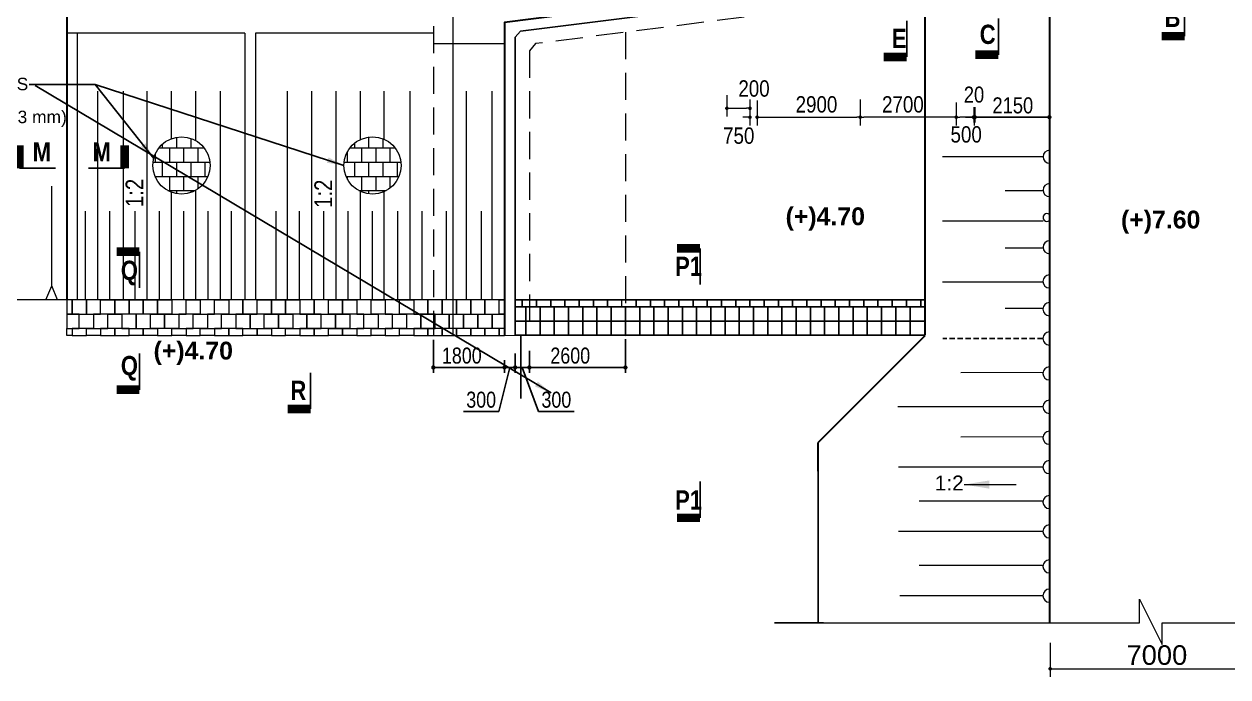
# Model space of a CAD drawing. Extents: x -358915 to 1258323, y -1585493 to -305611.
# Drawn here: x 142632 to 176476, y -1477435 to -1459079 of the extents above; entities that cross this region are included whole.
import ezdxf

# ---------------------------------------------------------------- set-up
doc = ezdxf.new("R2010")
doc.units = 0
doc.header["$LTSCALE"] = 300
doc.header["$MEASUREMENT"] = 0
for name, pattern in [('DASHED', [0.75, 0.5, -0.25]), ('DASHED2', [9.525, 6.35, -3.175]), ('DASHEDX2', [38.1, 25.4, -12.7]), ('HIDDEN', [0.375, 0.25, -0.125])]:
    doc.linetypes.add(name, pattern=pattern)
doc.layers.get('0').update_dxf_attribs({"linetype": 'CONTINUOUS'})
doc.layers.get('DEFPOINTS').update_dxf_attribs({"linetype": 'CONTINUOUS'})
for name, color, linetype, lineweight in [('Dim', 7, 'CONTINUOUS', 9), ('Dimension', 8, 'CONTINUOUS', 18), ('Grid Line_Outer', 7, 'CONTINUOUS', 5), ('HATCH', 252, 'CONTINUOUS', 5), ('line2', 3, 'CONTINUOUS', 30), ('slop', 8, 'CONTINUOUS', 9)]:
    doc.layers.add(name, color=color, linetype=linetype, lineweight=lineweight)
for name, color, linetype in [('DOTTED', 240, 'DASHED2'), ('LINE', 7, 'CONTINUOUS'), ('Slope', 8, 'CONTINUOUS'), ('TEXT', 10, 'CONTINUOUS')]:
    doc.layers.add(name, color=color, linetype=linetype)
doc.styles.add('1-2', font='arial.ttf')
doc.styles.add('3-16', font='ARIALN.TTF')
doc.styles.add('Arial', font='arial.ttf')
doc.styles.add('DIM', font='isocp3.shx')
doc.styles.add('dimText', font='ARIALN.TTF')
doc.styles.add('SH-T2', font='arial.ttf', dxfattribs={"width": 0.8})
doc.styles.add('text', font='ARIALN.TTF', dxfattribs={"height": 1.6})
doc.linetypes.add('ZIGZAG', pattern='A,0.0001,-0.2,[131,ltypeshp.shx,S=0.2,R=0,X=-0.2,Y=0],-0.4,[131,ltypeshp.shx,S=0.2,R=180,X=0.2,Y=0],-0.2', length=0.8001)
doc.dimstyles.new('1-2', dxfattribs={"dimtxt": 240, "dimasz": 360, "dimexe": 120, "dimexo": 120, "dimgap": 24, "dimtad": 1, "dimdec": 0, "dimzin": 3, "dimdsep": 46, "dimtxsty": '1-2', "dimblk": 'DOTSMALL', "dimcen": 0, "dimdle": 120, "dimclrd": 256, "dimclre": 256, "dimclrt": 6, "dimadec": 0, "dimazin": 0, "dimtfac": 0.6, "dimtdec": 0, "dimtofl": 0, "dimtmove": 2, "dimatfit": 3, "dimfxl": 2, "dimfrac": 1, "dimtolj": 1, "dimtzin": 0, "dimlwd": 13, "dimlwe": 13, "dimarcsym": 0})
doc.dimstyles.new('dim_230', dxfattribs={"dimtxt": 460, "dimasz": 460, "dimexe": 230, "dimexo": 100, "dimgap": 100, "dimtad": 1, "dimdec": 0, "dimzin": 0, "dimdsep": 46, "dimtxsty": 'dimText', "dimcen": 0.09, "dimclrd": 256, "dimclre": 256, "dimclrt": 7, "dimadec": 0, "dimazin": 0, "dimtfac": 1, "dimtdec": 0, "dimtofl": 0, "dimtmove": 0, "dimatfit": 3, "dimfxl": 1, "dimtolj": 1, "dimtzin": 0, "dimlwd": -1, "dimlwe": -1, "dimarcsym": 0})
doc.dimstyles.new('dim_240', dxfattribs={"dimtxt": 480, "dimasz": 480, "dimexe": 300, "dimexo": 200, "dimgap": 200, "dimtad": 1, "dimdec": 0, "dimzin": 0, "dimdsep": 46, "dimtxsty": 'DIM', "dimcen": 350, "dimclrd": 5, "dimclre": 5, "dimclrt": 7, "dimadec": 0, "dimazin": 0, "dimtfac": 1, "dimtdec": 0, "dimtmove": 0, "dimatfit": 3, "dimfxl": 20, "dimtolj": 1, "dimtzin": 0, "dimarcsym": 0})

# ---------------------------------------------------------------- blocks, each defined once
blk = doc.blocks.new('sec')
at = {"layer": 'TEXT', "color": 5, "const_width": 200}
blk.add_lwpolyline([(0, 0), (0, 537)], dxfattribs=at)
at = {"layer": 'TEXT', "color": 5}
blk.add_lwpolyline([(0, 0), (-848, 0)], dxfattribs=at)
blk = doc.blocks.new('_Dot')
at = {"color": 0, "linetype": 'ByBlock', "lineweight": -2}
blk.add_line((-0.5, 0), (-1, 0), dxfattribs=at)
at = {"color": 0, "linetype": 'ByBlock', "const_width": 0.5}
blk.add_lwpolyline([(-0.25, 0, 1), (0.25, 0, 1)], format="xyb", close=True, dxfattribs=at)
blk = doc.blocks.new('*D180')
at = {"layer": 'DEFPOINTS', "color": 0}
for p in [(156138, -1468442, 0), (156438, -1468241, 0), (156138, -1468733)]:
    blk.add_point(p, dxfattribs=at)
at = {"layer": 'Dim', "color": 5, "lineweight": -2}
for p, q in [((156438, -1468341), (156438, -1468883)), ((156018, -1468733), (155898, -1468733)), ((156288, -1468733), (155979, -1469973)), ((156138, -1468542), (156138, -1468883)), ((156438, -1468733), (156138, -1468733)), ((156438, -1468733), (156138, -1468733)), ((156558, -1468733), (156678, -1468733)), ((155979, -1469973), (154985, -1469973))]:
    blk.add_line(p, q, dxfattribs=at)
at = {"layer": 'Dim', "color": 5, "lineweight": -2, "xscale": 120, "yscale": 120, "zscale": 120}
blk.add_blockref('_Dot', (156138, -1468733), dxfattribs=at)
at = {"layer": 'Dim', "color": 5, "lineweight": -2, "xscale": 120, "yscale": 120, "zscale": 120, "rotation": 180}
blk.add_blockref('_Dot', (156438, -1468733), dxfattribs=at)
at = {"layer": 'Dim', "color": 7, "insert": (155482, -1469643), "char_height": 450, "attachment_point": 5, "style": 'SH-T2'}
blk.add_mtext('\\A1;300', dxfattribs=at)
blk = doc.blocks.new('*D181')
at = {"layer": 'DEFPOINTS', "color": 0}
for p in [(159538, -1467842), (156838, -1468163, 0), (159538, -1468733)]:
    blk.add_point(p, dxfattribs=at)
at = {"layer": 'Dim', "color": 5, "lineweight": -2}
for p, q in [((159538, -1467942), (159538, -1468883)), ((156838, -1468263), (156838, -1468883)), ((156958, -1468733), (159418, -1468733))]:
    blk.add_line(p, q, dxfattribs=at)
at = {"layer": 'Dim', "color": 5, "lineweight": -2, "xscale": 120, "yscale": 120, "zscale": 120, "rotation": 180}
blk.add_blockref('_Dot', (156838, -1468733), dxfattribs=at)
at = {"layer": 'Dim', "color": 5, "lineweight": -2, "xscale": 120, "yscale": 120, "zscale": 120}
blk.add_blockref('_Dot', (159538, -1468733), dxfattribs=at)
at = {"layer": 'Dim', "color": 7, "insert": (157987, -1468403), "char_height": 450, "attachment_point": 5, "style": 'SH-T2'}
blk.add_mtext('\\A1;2600', dxfattribs=at)
blk = doc.blocks.new('*D182')
at = {"layer": 'DEFPOINTS', "color": 0}
for p in [(156438, -1468241, 0), (156838, -1468263, 0), (156838, -1468733)]:
    blk.add_point(p, dxfattribs=at)
at = {"layer": 'Dim', "color": 5, "lineweight": -2}
for p, q in [((156438, -1468341), (156438, -1468883)), ((156838, -1468363), (156838, -1468883)), ((156318, -1468733), (156198, -1468733)), ((156438, -1468733), (156838, -1468733)), ((156438, -1468733), (156838, -1468733)), ((156638, -1468733), (157099, -1469973)), ((156958, -1468733), (157078, -1468733)), ((157099, -1469973), (158093, -1469973))]:
    blk.add_line(p, q, dxfattribs=at)
at = {"layer": 'Dim', "color": 5, "lineweight": -2, "xscale": 120, "yscale": 120, "zscale": 120}
blk.add_blockref('_Dot', (156438, -1468733), dxfattribs=at)
at = {"layer": 'Dim', "color": 5, "lineweight": -2, "xscale": 120, "yscale": 120, "zscale": 120, "rotation": 180}
blk.add_blockref('_Dot', (156838, -1468733), dxfattribs=at)
at = {"layer": 'Dim', "color": 7, "insert": (157596, -1469643), "char_height": 450, "attachment_point": 5, "style": 'SH-T2'}
blk.add_mtext('\\A1;300', dxfattribs=at)
blk = doc.blocks.new('*D187')
at = {"layer": 'DEFPOINTS', "color": 0}
for p in [(171458, -1461011, 0), (169358, -1461327), (171458, -1461698)]:
    blk.add_point(p, dxfattribs=at)
at = {"layer": 'Dim', "color": 5, "lineweight": -2}
for p, q in [((171458, -1461111), (171458, -1461848)), ((169358, -1461427), (169358, -1461848)), ((169478, -1461698), (171338, -1461698))]:
    blk.add_line(p, q, dxfattribs=at)
at = {"layer": 'Dim', "color": 5, "lineweight": -2, "xscale": 120, "yscale": 120, "zscale": 120, "rotation": 180}
blk.add_blockref('_Dot', (169358, -1461698), dxfattribs=at)
at = {"layer": 'Dim', "color": 5, "lineweight": -2, "xscale": 120, "yscale": 120, "zscale": 120}
blk.add_blockref('_Dot', (171458, -1461698), dxfattribs=at)
at = {"layer": 'Dim', "color": 7, "insert": (170429, -1461368), "char_height": 450, "attachment_point": 5, "style": 'dimText'}
blk.add_mtext('\\A1;2150', dxfattribs=at)
blk = doc.blocks.new('*D189')
at = {"layer": 'DEFPOINTS', "color": 0}
for p in [(169338, -1461319), (169358, -1461319), (169358, -1461698)]:
    blk.add_point(p, dxfattribs=at)
at = {"layer": 'Dim', "color": 5, "lineweight": -2}
for p, q in [((169218, -1461698), (169098, -1461698)), ((169338, -1461419), (169338, -1461848)), ((169338, -1461698), (169358, -1461698)), ((169358, -1461419), (169358, -1461848)), ((169478, -1461698), (169598, -1461698))]:
    blk.add_line(p, q, dxfattribs=at)
at = {"layer": 'Dim', "color": 5, "lineweight": -2, "xscale": 120, "yscale": 120, "zscale": 120}
blk.add_blockref('_Dot', (169338, -1461698), dxfattribs=at)
at = {"layer": 'Dim', "color": 5, "lineweight": -2, "xscale": 120, "yscale": 120, "zscale": 120, "rotation": 180}
blk.add_blockref('_Dot', (169358, -1461698), dxfattribs=at)
at = {"layer": 'Dim', "color": 7, "insert": (169338, -1461065), "char_height": 450, "attachment_point": 5, "style": 'dimText'}
blk.add_mtext('\\A1;20', dxfattribs=at)
blk = doc.blocks.new('*D194')
at = {"layer": 'DEFPOINTS', "color": 0, "ltscale": 500}
for p in [(171479, -1476380), (177478, -1476380), (177478, -1477205)]:
    blk.add_point(p, dxfattribs=at)
at = {"layer": 'Dim', "ltscale": 500}
for p, q in [((171479, -1476480), (171479, -1477435)), ((177478, -1476480), (177478, -1477435)), ((171579, -1477205), (177378, -1477205))]:
    blk.add_line(p, q, dxfattribs=at)
at = {"layer": 'Dim', "ltscale": 500, "xscale": 100, "yscale": 100, "zscale": 100, "rotation": 180}
blk.add_blockref('_Dot', (171479, -1477205), dxfattribs=at)
at = {"layer": 'Dim', "ltscale": 500, "xscale": 100, "yscale": 100, "zscale": 100}
blk.add_blockref('_Dot', (177478, -1477205), dxfattribs=at)
at = {"layer": 'Dim', "color": 7, "ltscale": 500, "insert": (174479, -1476824), "char_height": 550, "attachment_point": 5, "style": 'Arial'}
blk.add_mtext('\\A1;7000', dxfattribs=at)
blk = doc.blocks.new('*D196')
at = {"layer": 'DEFPOINTS', "color": 0}
for p in [(154138, -1467859), (156138, -1468428), (154138, -1468733)]:
    blk.add_point(p, dxfattribs=at)
at = {"layer": 'Dim', "color": 5, "lineweight": -2}
for p, q in [((154138, -1467959), (154138, -1468883)), ((156018, -1468733), (154258, -1468733)), ((156138, -1468528), (156138, -1468883))]:
    blk.add_line(p, q, dxfattribs=at)
at = {"layer": 'Dim', "color": 5, "lineweight": -2, "xscale": 120, "yscale": 120, "zscale": 120, "rotation": 180}
blk.add_blockref('_Dot', (154138, -1468733), dxfattribs=at)
at = {"layer": 'Dim', "color": 5, "lineweight": -2, "xscale": 120, "yscale": 120, "zscale": 120}
blk.add_blockref('_Dot', (156138, -1468733), dxfattribs=at)
at = {"layer": 'Dim', "color": 7, "insert": (154938, -1468403), "char_height": 450, "attachment_point": 5, "style": 'SH-T2'}
blk.add_mtext('\\A1;1800', dxfattribs=at)
blk = doc.blocks.new('*D202')
at = {"layer": 'DEFPOINTS', "color": 0, "ltscale": 500}
for p in [(168839, -1461180), (169339, -1461352), (168839, -1461698)]:
    blk.add_point(p, dxfattribs=at)
at = {"layer": 'Dim', "ltscale": 500}
for p, q in [((168839, -1461280), (168839, -1461928)), ((169239, -1461698), (168939, -1461698)), ((169339, -1461452), (169339, -1461928))]:
    blk.add_line(p, q, dxfattribs=at)
at = {"layer": 'Dim', "ltscale": 500, "xscale": 100, "yscale": 100, "zscale": 100, "rotation": 180}
blk.add_blockref('_Dot', (168839, -1461698), dxfattribs=at)
at = {"layer": 'Dim', "ltscale": 500, "xscale": 100, "yscale": 100, "zscale": 100}
blk.add_blockref('_Dot', (169339, -1461698), dxfattribs=at)
at = {"layer": 'Dim', "color": 7, "ltscale": 500, "insert": (169118, -1462184), "char_height": 460, "attachment_point": 5, "style": 'dimText'}
blk.add_mtext('\\A1;500', dxfattribs=at)
blk = doc.blocks.new('*D203')
at = {"layer": 'DEFPOINTS', "color": 0, "ltscale": 500}
for p in [(166140, -1461097, 0), (168841, -1461328, 0), (166140, -1461698)]:
    blk.add_point(p, dxfattribs=at)
at = {"layer": 'Dim', "ltscale": 500}
for p, q in [((166140, -1461197), (166140, -1461928)), ((168741, -1461698), (166240, -1461698)), ((168841, -1461428), (168841, -1461928))]:
    blk.add_line(p, q, dxfattribs=at)
at = {"layer": 'Dim', "ltscale": 500, "xscale": 100, "yscale": 100, "zscale": 100, "rotation": 180}
blk.add_blockref('_Dot', (166140, -1461698), dxfattribs=at)
at = {"layer": 'Dim', "ltscale": 500, "xscale": 100, "yscale": 100, "zscale": 100}
blk.add_blockref('_Dot', (168841, -1461698), dxfattribs=at)
at = {"layer": 'Dim', "color": 7, "ltscale": 500, "insert": (167339, -1461340), "char_height": 460, "attachment_point": 5, "style": 'dimText'}
blk.add_mtext('\\A1;2700', dxfattribs=at)
blk = doc.blocks.new('*D204')
at = {"layer": 'DEFPOINTS', "color": 0, "ltscale": 500}
for p in [(163240, -1461125, 0), (166140, -1461097, 0), (166140, -1461698)]:
    blk.add_point(p, dxfattribs=at)
at = {"layer": 'Dim', "ltscale": 500}
for p, q in [((163240, -1461225), (163240, -1461928)), ((166140, -1461197), (166140, -1461928)), ((163340, -1461698), (166040, -1461698))]:
    blk.add_line(p, q, dxfattribs=at)
at = {"layer": 'Dim', "ltscale": 500, "xscale": 100, "yscale": 100, "zscale": 100, "rotation": 180}
blk.add_blockref('_Dot', (163240, -1461698), dxfattribs=at)
at = {"layer": 'Dim', "ltscale": 500, "xscale": 100, "yscale": 100, "zscale": 100}
blk.add_blockref('_Dot', (166140, -1461698), dxfattribs=at)
at = {"layer": 'Dim', "color": 7, "ltscale": 500, "insert": (164909, -1461340), "char_height": 460, "attachment_point": 5, "style": 'dimText'}
blk.add_mtext('\\A1;2900', dxfattribs=at)
blk = doc.blocks.new('*D205')
at = {"layer": 'DEFPOINTS', "color": 0, "ltscale": 500}
for p in [(163040, -1461097), (163240, -1461125), (163040, -1461698)]:
    blk.add_point(p, dxfattribs=at)
at = {"layer": 'Dim', "ltscale": 500}
for p, q in [((163040, -1461197), (163040, -1461928)), ((163240, -1461225), (163240, -1461928)), ((162940, -1461698), (162840, -1461698)), ((163340, -1461698), (163440, -1461698))]:
    blk.add_line(p, q, dxfattribs=at)
at = {"layer": 'Dim', "ltscale": 500, "xscale": 100, "yscale": 100, "zscale": 100}
blk.add_blockref('_Dot', (163040, -1461698), dxfattribs=at)
at = {"layer": 'Dim', "ltscale": 500, "xscale": 100, "yscale": 100, "zscale": 100, "rotation": 180}
blk.add_blockref('_Dot', (163240, -1461698), dxfattribs=at)
at = {"layer": 'Dim', "color": 7, "ltscale": 500, "insert": (163153, -1460894), "char_height": 460, "attachment_point": 5, "style": 'dimText'}
blk.add_mtext('\\A1;200', dxfattribs=at)
blk = doc.blocks.new('*D206')
at = {"layer": 'DEFPOINTS', "color": 0, "ltscale": 500}
for p in [(162390, -1460978), (163040, -1461097), (163040, -1461448)]:
    blk.add_point(p, dxfattribs=at)
at = {"layer": 'Dim', "ltscale": 500}
for p, q in [((162390, -1461078), (162390, -1461678)), ((163040, -1461197), (163040, -1461678)), ((162490, -1461448), (162940, -1461448))]:
    blk.add_line(p, q, dxfattribs=at)
at = {"layer": 'Dim', "ltscale": 500, "xscale": 100, "yscale": 100, "zscale": 100, "rotation": 180}
blk.add_blockref('_Dot', (162390, -1461448), dxfattribs=at)
at = {"layer": 'Dim', "ltscale": 500, "xscale": 100, "yscale": 100, "zscale": 100}
blk.add_blockref('_Dot', (163040, -1461448), dxfattribs=at)
at = {"layer": 'Dim', "color": 7, "ltscale": 500, "insert": (162724, -1462219), "char_height": 460, "attachment_point": 5, "style": 'dimText'}
blk.add_mtext('\\A1;750', dxfattribs=at)
blk = doc.blocks.new('bs')
at = {"layer": 'Slope', "lineweight": 13, "ltscale": 2}
blk.add_line((0, 200), (0, -200), dxfattribs=at)
blk = doc.blocks.new('_DotSmall')
at = {"color": 0, "linetype": 'ByBlock', "const_width": 0.5}
blk.add_lwpolyline([(-0.0625, 0, 1), (0.0625, 0, 1)], format="xyb", close=True, dxfattribs=at)

msp = doc.modelspace()

# ---------------------------------------------------------------- hatches: boundary and pattern name
at = {"layer": 'Dimension', "lineweight": 13, "ltscale": 2}
h = msp.add_hatch(dxfattribs=at)
h.set_pattern_fill('AR-B88', color=8, scale=50, style=0)
h.set_pattern_definition([(0, (-174672.5, -1517760.86), (9e-14, 400), []), (90, (-174672.5, -1517760.86), (-200, 400), [400, -400])])
h.paths.add_polyline_path([(146253.5, -1463053.2, 1), (147864.5, -1463053.2, 1)])
h = msp.add_hatch(dxfattribs=at)
h.set_pattern_fill('AR-B88', color=8, scale=50, style=0)
h.set_pattern_definition([(0, (-174472.5, -1517760.86), (9e-14, 400), []), (90, (-174472.5, -1517760.86), (-200, 400), [400, -400])])
h.paths.add_polyline_path([(151624, -1463053.2, 1), (153235, -1463053.2, 1)])

# ---------------------------------------------------------------- linework, layer by layer
at = {"color": 5, "linetype": 'DASHED'}
msp.add_line((171275.4, -1467919.5), (168458.7, -1467919.5), dxfattribs=at)
at = {"color": 3}
for p, q in [((164955.1, -1470846.9, 0), (164955.1, -1475926, 0)), ((163726.5, -1475915.5, 0), (165104.6, -1475915.5, 0))]:
    msp.add_line(p, q, dxfattribs=at)
at = {"layer": 'Dim', "color": 8, "ltscale": 500}
for p, q in [((144701.5, -1466836.1), (144701.5, -1460967.3)), ((145430.8, -1466836.1), (145430.8, -1460967.3)), ((146097, -1466836.1), (146097, -1460967.3)), ((146779.1, -1462297.8), (146779.1, -1460967.3)), ((147464.9, -1462357.4), (147464.9, -1460967.3)), ((148150.7, -1466836.1), (148150.7, -1460967.3)), ((150034.5, -1466836.1), (150034.5, -1460967.3)), ((150720.3, -1466836.1), (150720.3, -1460967.3)), ((151406.1, -1466836.1), (151406.1, -1460967.3)), ((152088.1, -1462323.5), (152088.1, -1460967.3)), ((152754.4, -1462316.1), (152754.4, -1460967.3)), ((153483.6, -1466836.1), (153483.6, -1460967.3)), ((155068, -1466836.1), (155068, -1460967.3)), ((155788, -1466836.1, 0), (155788, -1460967.3, 0)), ((147464.9, -1466836.1), (147464.9, -1463748.9)), ((146779.1, -1466836.1), (146779.1, -1463808.5)), ((152088.1, -1466836.1), (152088.1, -1463782.8)), ((152754.4, -1466836.1), (152754.4, -1463790.2)), ((144360.5, -1466836.1), (144360.5, -1464339.7)), ((145042.6, -1466836.1), (145042.6, -1464339.7)), ((145756, -1466836.1), (145756, -1464339.7)), ((146438.1, -1466836.1), (146438.1, -1464339.7)), ((147122, -1466836.1), (147122, -1464339.7)), ((147807.8, -1466836.1), (147807.8, -1464339.7)), ((148464.2, -1466836.1), (148464.2, -1464339.7)), ((149721, -1466836.1), (149721, -1464339.7)), ((150377.4, -1466836.1), (150377.4, -1464339.7)), ((151063.2, -1466836.1), (151063.2, -1464339.7)), ((151747.1, -1466836.1), (151747.1, -1464339.7)), ((152429.2, -1466836.1), (152429.2, -1464339.7)), ((153142.6, -1466836.1), (153142.6, -1464339.7)), ((153824.7, -1466836.1), (153824.7, -1464339.7)), ((154506.7, -1466836.1), (154506.7, -1464339.7)), ((155488.9, -1466836.1), (155488.9, -1464339.7))]:
    msp.add_line(p, q, dxfattribs=at)
at = {"layer": 'Dim', "color": 8, "ltscale": 500, "elevation": 0}
for points in [[(143408.9, -1466441), (143408.9, -1463637.8)], [(143242.2, -1466836.1), (143408.9, -1466441)], [(143242.2, -1466836.1), (143408.9, -1466441)], [(143575.6, -1466836.1), (143408.9, -1466441)], [(143575.6, -1466836.1), (143408.9, -1466441)]]:
    msp.add_lwpolyline(points, dxfattribs=at)
at = {"layer": 'Dimension', "color": 0, "lineweight": 30, "ltscale": 2}
msp.add_line((143837, -1444136.1), (143837.8, -1466836.1), dxfattribs=at)
at = {"layer": 'Dimension', "color": 0, "lineweight": 13, "ltscale": 2}
for p, q in [((148838, -1459336.1), (143837.6, -1459336.1)), ((144137.2, -1466836.1), (144137.2, -1459336.1)), ((148838, -1459336.1), (148838, -1466836.1)), ((149138, -1459336.1), (149138, -1466836.1)), ((154138, -1459336.1), (149138, -1459336.1)), ((156137.8, -1466836.1, 0), (131122.9, -1466836.1, 0))]:
    msp.add_line(p, q, dxfattribs=at)
at = {"layer": 'Dimension', "color": 5, "lineweight": 13, "ltscale": 2}
for p, q in [((171278.8, -1462816.2), (168448.5, -1462816.2)), ((171280, -1463769.7), (170213.9, -1463768.5)), ((171278.6, -1464616.4), (168448.6, -1464616.4)), ((171280, -1465377.4), (170213.9, -1465376.2)), ((171278.6, -1466338.1), (168448.6, -1466338.1)), ((171276.8, -1467072.1), (170210.7, -1467073.3)), ((171276.8, -1468880.2), (168964.7, -1468881.4)), ((171275.4, -1469841.2), (167199.4, -1469841.2)), ((171276.8, -1470687.9), (168964.7, -1470689.1)), ((171276, -1471534.6), (167217.6, -1471537.5)), ((171276.8, -1472495.6), (167793.3, -1472496.8)), ((171276, -1473342.3), (167217.6, -1473345.3)), ((171276.8, -1474303.4), (167793.3, -1474304.6)), ((171276, -1475150), (167252.8, -1475153))]:
    msp.add_line(p, q, dxfattribs=at)
at = {"layer": 'Dimension', "color": 4, "lineweight": 18, "ltscale": 2}
for p, q in [((173994.3, -1475915.5, 0), (173994.3, -1475247.1, 0)), ((173994.3, -1475247.1, 0), (174630.1, -1476520.3, 0)), ((165104.6, -1475915.5, 0), (173994.3, -1475915.5, 0)), ((174630.1, -1475915.5, 0), (185055.1, -1475915.5, 0)), ((174630.1, -1476520.3, 0), (174630.1, -1475915.5, 0))]:
    msp.add_line(p, q, dxfattribs=at)
at = {"layer": 'Dimension', "color": 0, "lineweight": 30, "ltscale": 2, "elevation": 0}
for points in [[(169338.4, -1457359.2), (156137.8, -1459036.1), (156137.8, -1467836.6)], [(167956.2, -1467845), (164955.1, -1470844.2)]]:
    msp.add_lwpolyline(points, dxfattribs=at)
at = {"layer": 'Dimension', "color": 0, "lineweight": 30, "ltscale": 2}
msp.add_lwpolyline([(167956.2, -1457864.2), (167956.2, -1467828.7)], dxfattribs=at)
at = {"layer": 'Dimension', "color": 4, "lineweight": 13, "ltscale": 2, "elevation": 0}
for points in [[(143983.4, -1466836.1), (143837.8, -1466836.1), (143837.7, -1467235.6), (143983.4, -1467235.6)], [(144383.5, -1466836.1), (143983.4, -1466836.1), (143983.4, -1467235.6), (144383.5, -1467235.6)], [(144783.7, -1466836.1), (144383.5, -1466836.1), (144383.5, -1467235.6), (144783.7, -1467235.6)], [(144783.7, -1466836.1), (145183.8, -1466836.1), (145183.8, -1467235.6), (144783.7, -1467235.6)], [(145183.8, -1466836.1), (145584, -1466836.1), (145584, -1467235.6), (145183.8, -1467235.6)], [(145584, -1466836.1), (145984.2, -1466836.1), (145984.2, -1467235.6), (145584, -1467235.6)], [(145984.2, -1466836.1), (146384.3, -1466836.1), (146384.3, -1467235.6), (145984.2, -1467235.6)], [(146384.3, -1466836.1), (146784.5, -1466836.1), (146784.5, -1467235.6), (146384.3, -1467235.6)], [(147184.6, -1466836.1), (146784.5, -1466836.1), (146784.5, -1467235.6), (147184.6, -1467235.6)], [(147184.6, -1466836.1), (147584.8, -1466836.1), (147584.8, -1467235.6), (147184.6, -1467235.6)], [(147984.9, -1466836.1), (147584.8, -1466836.1), (147584.8, -1467235.6), (147984.9, -1467235.6)], [(147984.9, -1466836.1), (148385.1, -1466836.1), (148385.1, -1467235.6), (147984.9, -1467235.6)], [(148785.3, -1466836.1), (148385.1, -1466836.1), (148385.1, -1467235.6), (148785.3, -1467235.6)], [(149185.3, -1466836.1), (148785.2, -1466836.1), (148785.2, -1467235.6), (149185.3, -1467235.6)], [(149185.4, -1466836.1), (149585.6, -1466836.1), (149585.6, -1467235.6), (149185.4, -1467235.6)], [(149585.6, -1466836.1), (149985.7, -1466836.1), (149985.7, -1467235.6), (149585.6, -1467235.6)], [(149985.7, -1466836.1), (150385.9, -1466836.1), (150385.9, -1467235.6), (149985.7, -1467235.6)], [(150786, -1466836.1), (150385.9, -1466836.1), (150385.9, -1467235.6), (150786, -1467235.6)], [(151186.2, -1466836.1), (150786, -1466836.1), (150786, -1467235.6), (151186.2, -1467235.6)], [(151186.3, -1466836.1), (151586.4, -1466836.1), (151586.4, -1467235.6), (151186.3, -1467235.6)], [(151586.4, -1466836.1), (151986.5, -1466836.1), (151986.5, -1467235.6), (151586.4, -1467235.6)], [(152386.7, -1466836.1), (151986.5, -1466836.1), (151986.5, -1467235.6), (152386.7, -1467235.6)], [(152386.7, -1466836.1), (152786.8, -1466836.1), (152786.8, -1467235.6), (152386.7, -1467235.6)], [(153187, -1466836.1), (152786.8, -1466836.1), (152786.8, -1467235.6), (153187, -1467235.6)], [(153187, -1466836.1), (153587.1, -1466836.1), (153587.1, -1467235.6), (153187, -1467235.6)], [(153987.3, -1466836.1), (153587.1, -1466836.1), (153587.1, -1467235.6), (153987.3, -1467235.6)], [(154387.5, -1466836.1), (153987.3, -1466836.1), (153987.3, -1467235.6), (154387.5, -1467235.6)], [(154787.6, -1466836.1), (154387.5, -1466836.1), (154387.5, -1467235.6), (154787.6, -1467235.6)], [(155187.8, -1466836.1), (154787.6, -1466836.1), (154787.6, -1467235.6), (155187.8, -1467235.6)], [(155587.9, -1466836.1), (155187.8, -1466836.1), (155187.8, -1467235.6), (155587.9, -1467235.6)], [(155988.1, -1466836.1), (155587.9, -1466836.1), (155587.9, -1467235.6), (155988.1, -1467235.6)], [(155988.1, -1466836.1), (156137.8, -1466836.1), (156137.8, -1467235.6), (155988.1, -1467235.6)], [(144183.4, -1467235.6), (143837.7, -1467235.6), (143837.7, -1467635.6), (144183.4, -1467635.6)], [(144183.5, -1467235.6), (144583.7, -1467235.6), (144583.7, -1467635.6), (144183.5, -1467635.6)], [(144983.8, -1467235.6), (144583.6, -1467235.6), (144583.6, -1467635.6), (144983.8, -1467635.6)], [(144983.8, -1467235.6), (145383.9, -1467235.6), (145383.9, -1467635.6), (144983.8, -1467635.6)], [(145784.1, -1467235.6), (145383.9, -1467235.6), (145383.9, -1467635.6), (145784.1, -1467635.6)], [(146184.2, -1467235.6), (145784.1, -1467235.6), (145784.1, -1467635.6), (146184.2, -1467635.6)], [(146184.2, -1467235.6), (146584.4, -1467235.6), (146584.4, -1467635.6), (146184.2, -1467635.6)], [(146584.4, -1467235.6), (146984.5, -1467235.6), (146984.5, -1467635.6), (146584.4, -1467635.6)], [(147384.7, -1467235.6), (146984.5, -1467235.6), (146984.5, -1467635.6), (147384.7, -1467635.6)], [(147384.7, -1467235.6), (147784.9, -1467235.6), (147784.9, -1467635.6), (147384.7, -1467635.6)], [(148184.9, -1467235.6), (147784.8, -1467235.6), (147784.8, -1467635.6), (148184.9, -1467635.6)], [(148185, -1467235.6), (148585.2, -1467235.6), (148585.2, -1467635.6), (148185, -1467635.6)], [(148985.2, -1467235.6), (148585.1, -1467235.6), (148585.1, -1467635.6), (148985.2, -1467635.6)], [(149385.5, -1467235.6), (148985.3, -1467235.6), (148985.3, -1467635.6), (149385.5, -1467635.6)], [(149385.5, -1467235.6), (149785.6, -1467235.6), (149785.6, -1467635.6), (149385.5, -1467635.6)], [(149785.6, -1467235.6), (150185.8, -1467235.6), (150185.8, -1467635.6), (149785.6, -1467635.6)], [(150586, -1467235.6), (150185.8, -1467235.6), (150185.8, -1467635.6), (150586, -1467635.6)], [(150986.1, -1467235.6), (150586, -1467235.6), (150586, -1467635.6), (150986.1, -1467635.6)], [(150986.1, -1467235.6), (151386.3, -1467235.6), (151386.3, -1467635.6), (150986.1, -1467635.6)], [(151386.4, -1467235.6), (151786.5, -1467235.6), (151786.5, -1467635.6), (151386.4, -1467635.6)], [(152186.6, -1467235.6), (151786.4, -1467235.6), (151786.4, -1467635.6), (152186.6, -1467635.6)], [(152186.7, -1467235.6), (152586.8, -1467235.6), (152586.8, -1467635.6), (152186.7, -1467635.6)], [(152986.9, -1467235.6), (152586.8, -1467235.6), (152586.8, -1467635.6), (152986.9, -1467635.6)], [(152986.9, -1467235.6), (153387.1, -1467235.6), (153387.1, -1467635.6), (152986.9, -1467635.6)], [(153787.2, -1467235.6), (153387.1, -1467235.6), (153387.1, -1467635.6), (153787.2, -1467635.6)], [(154187.4, -1467235.6), (153787.2, -1467235.6), (153787.2, -1467635.6), (154187.4, -1467635.6)], [(154187.4, -1467235.6), (154587.5, -1467235.6), (154587.5, -1467635.6), (154187.4, -1467635.6)], [(154587.5, -1467235.6), (154987.7, -1467235.6), (154987.7, -1467635.6), (154587.5, -1467635.6)], [(154987.7, -1467235.6), (155387.9, -1467235.6), (155387.9, -1467635.6), (154987.7, -1467635.6)], [(155387.9, -1467235.6), (155788, -1467235.6), (155788, -1467635.6), (155387.9, -1467635.6)], [(155788, -1467235.6), (156137.8, -1467235.6), (156137.8, -1467635.6), (155788, -1467635.6)]]:
    msp.add_lwpolyline(points, close=True, dxfattribs=at)
at = {"layer": 'Dimension', "color": 2, "lineweight": 13, "ltscale": 2, "elevation": 0}
for points in [[(143837.7, -1467635.6), (143983.4, -1467635.6), (143983.4, -1467835.6), (143837.8, -1467835.6)], [(144383.5, -1467635.6), (143983.4, -1467635.6), (143983.4, -1467835.6), (144383.5, -1467835.6)], [(144383.5, -1467635.6), (144783.7, -1467635.6), (144783.7, -1467835.6), (144383.5, -1467835.6)], [(145183.8, -1467635.6), (144783.7, -1467635.6), (144783.7, -1467835.6), (145183.8, -1467835.6)], [(145584, -1467635.6), (145183.8, -1467635.6), (145183.8, -1467835.6), (145584, -1467835.6)], [(145584, -1467635.6), (145984.1, -1467635.6), (145984.2, -1467835.6), (145584, -1467835.6)], [(145984.1, -1467635.6), (146384.3, -1467635.6), (146384.3, -1467835.6), (145984.2, -1467835.6)], [(146784.5, -1467635.6), (146384.3, -1467635.6), (146384.3, -1467835.6), (146784.5, -1467835.6)], [(146784.5, -1467635.6), (147184.6, -1467635.6), (147184.6, -1467835.6), (146784.5, -1467835.6)], [(147584.8, -1467635.6), (147184.6, -1467635.6), (147184.6, -1467835.6), (147584.8, -1467835.6)], [(147584.8, -1467635.6), (147984.9, -1467635.6), (147984.9, -1467835.6), (147584.8, -1467835.6)], [(148385.1, -1467635.6), (147984.9, -1467635.6), (147984.9, -1467835.6), (148385.1, -1467835.6)], [(148785.3, -1467635.6), (148385.1, -1467635.6), (148385.1, -1467835.6), (148785.2, -1467835.6)], [(148785.3, -1467635.6), (149185.4, -1467635.6), (149185.4, -1467835.6), (148785.2, -1467835.6)], [(149185.4, -1467635.6), (149585.6, -1467635.6), (149585.6, -1467835.6), (149185.4, -1467835.6)], [(149985.7, -1467635.6), (149585.6, -1467635.6), (149585.6, -1467835.6), (149985.7, -1467835.6)], [(149985.7, -1467635.6), (150385.9, -1467635.6), (150385.9, -1467835.6), (149985.7, -1467835.6)], [(150786, -1467635.6), (150385.9, -1467635.6), (150385.9, -1467835.6), (150786, -1467835.6)], [(151186.2, -1467635.6), (150786, -1467635.6), (150786, -1467835.6), (151186.2, -1467835.6)], [(151186.2, -1467635.6), (151586.3, -1467635.6), (151586.4, -1467835.6), (151186.2, -1467835.6)], [(151586.3, -1467635.6), (151986.5, -1467635.6), (151986.5, -1467835.6), (151586.4, -1467835.6)], [(152386.7, -1467635.6), (151986.5, -1467635.6), (151986.5, -1467835.6), (152386.7, -1467835.6)], [(152386.7, -1467635.6), (152786.8, -1467635.6), (152786.8, -1467835.6), (152386.7, -1467835.6)], [(153187, -1467635.6), (152786.8, -1467635.6), (152786.8, -1467835.6), (153187, -1467835.6)], [(153187, -1467635.6), (153587.1, -1467635.6), (153587.1, -1467835.6), (153187, -1467835.6)], [(153987.3, -1467635.6), (153587.1, -1467635.6), (153587.1, -1467835.6), (153987.3, -1467835.6)], [(154387.5, -1467635.6), (153987.3, -1467635.6), (153987.3, -1467835.6), (154387.5, -1467835.6)], [(154788.8, -1467635.6), (154388.6, -1467635.6), (154388.6, -1467835.6), (154788.8, -1467835.6)], [(155188.9, -1467635.6), (154788.8, -1467635.6), (154788.8, -1467835.6), (155188.9, -1467835.6)], [(155587.9, -1467635.6), (155187.8, -1467635.6), (155187.8, -1467835.6), (155587.9, -1467835.6)], [(155988.1, -1467635.6), (155587.9, -1467635.6), (155587.9, -1467835.6), (155988.1, -1467835.6)], [(156137.7, -1467635.6), (155987.6, -1467635.6), (155987.7, -1467835.6), (156137.7, -1467835.6)]]:
    msp.add_lwpolyline(points, close=True, dxfattribs=at)
at = {"layer": 'Dimension', "color": 0, "lineweight": 13, "ltscale": 2}
for centre in [(147059, -1463053.2), (152429.5, -1463053.2)]:
    msp.add_circle(centre, 805.5, dxfattribs=at)
at = {"layer": 'Dimension', "color": 5, "lineweight": 13, "ltscale": 2}
for centre, radius, start, end in [((171461.9, -1462808.6), 183.3, 90, 270), ((171461.9, -1463747.3), 183.3, 90, 270), ((171389.2, -1464516.4), 110.6, 48.87025, 311.12975), ((171461.9, -1465355.1), 183.3, 90, 270), ((171460.5, -1466315.7), 183.3, 90, 270), ((171458.7, -1467094.4), 183.3, 90, 270), ((171458.7, -1467919.5), 183.3, 90, 270), ((171458.7, -1468902.5), 183.3, 90, 270), ((171458.7, -1469841.2), 183.3, 90, 270), ((171458.7, -1470710.2), 183.3, 90, 270), ((171459.3, -1471534.4), 183.3, 90.04259, 270.04259), ((171458.7, -1472518), 183.3, 90, 270), ((171459.3, -1473342.2), 183.3, 90.04259, 270.04259), ((171458.7, -1474325.7), 183.3, 90, 270), ((171459.3, -1475149.9), 183.3, 90.04259, 270.04259)]:
    msp.add_arc(centre, radius, start, end, dxfattribs=at)
at = {"layer": 'DOTTED', "color": 4, "linetype": 'DASHEDX2', "lineweight": 20, "ltscale": 0.1}
msp.add_lwpolyline([(154138, -1443135.1), (154138, -1467835.6)], dxfattribs=at)
at = {"layer": 'DOTTED', "linetype": 'ZIGZAG', "lineweight": 20, "ltscale": 2}
msp.add_lwpolyline([(154688, -1443135.1), (154688, -1467835.7)], dxfattribs=at)
at = {"layer": 'DOTTED', "color": 4, "linetype": 'DASHEDX2', "lineweight": 20, "ltscale": 0.1, "elevation": 0}
for points in [[(168543.4, -1458166.6), (157011.5, -1459630), (156837.8, -1459827.4), (156837.8, -1467836.6)], [(159537.8, -1459306.9), (159537.8, -1467842.1)]]:
    msp.add_lwpolyline(points, dxfattribs=at)
at = {"layer": 'DOTTED', "color": 4, "linetype": 'HIDDEN', "lineweight": 20, "ltscale": 1500000.0, "elevation": 0}
msp.add_lwpolyline([(159537.8, -1467842.1), (154138, -1467835.6)], dxfattribs=at)
at = {"layer": 'Grid Line_Outer', "ltscale": 2}
msp.add_lwpolyline([(154138, -1459629.5), (156137.8, -1459629.5)], dxfattribs=at)
at = {"layer": 'HATCH', "color": 8}
msp.add_line((159438.6, -1467028.7), (159438.6, -1466828.7), dxfattribs=at)
at = {"layer": 'line2', "color": 3}
msp.add_lwpolyline([(171462.2, -1435056.5), (171457.8, -1475915.5)], dxfattribs=at)
at = {"layer": 'Slope', "ltscale": 50}
for p, q in [((167956.2, -1466828.7), (156438.6, -1466828.7)), ((156438.6, -1467828.7), (156438.6, -1466828.7)), ((167956.2, -1467028.7), (156438.6, -1467028.7)), ((156638.6, -1467028.7), (156638.6, -1466828.7)), ((156738.6, -1467828.7), (156738.6, -1467028.7)), ((157038.6, -1467028.7), (157038.6, -1466828.7)), ((157138.6, -1467828.7), (157138.6, -1467028.7)), ((157438.6, -1467028.7), (157438.6, -1466828.7)), ((157538.6, -1467828.7), (157538.6, -1467028.7)), ((157838.6, -1467028.7), (157838.6, -1466828.7)), ((157938.6, -1467828.7), (157938.6, -1467028.7)), ((158238.6, -1467028.7), (158238.6, -1466828.7)), ((158338.6, -1467828.7), (158338.6, -1467028.7)), ((158638.6, -1467028.7), (158638.6, -1466828.7)), ((158738.6, -1467828.7), (158738.6, -1467028.7)), ((159038.6, -1467028.7), (159038.6, -1466828.7)), ((159138.6, -1467828.7), (159138.6, -1467028.7)), ((159538.6, -1467828.7), (159538.6, -1467028.7)), ((159838.6, -1467028.7), (159838.6, -1466828.7)), ((159938.6, -1467828.7), (159938.6, -1467028.7)), ((160238.6, -1467028.7), (160238.6, -1466828.7)), ((160338.6, -1467828.7), (160338.6, -1467028.7)), ((160638.6, -1467028.7), (160638.6, -1466828.7)), ((160738.6, -1467828.7), (160738.6, -1467028.7)), ((161038.6, -1467028.7), (161038.6, -1466828.7)), ((161138.6, -1467828.7), (161138.6, -1467028.7)), ((161438.6, -1467028.7), (161438.6, -1466828.7)), ((161538.6, -1467828.7), (161538.6, -1467028.7)), ((161838.6, -1467028.7), (161838.6, -1466828.7)), ((161938.6, -1467828.7), (161938.6, -1467028.7)), ((162238.6, -1467028.7), (162238.6, -1466828.7)), ((162338.6, -1467828.7), (162338.6, -1467028.7)), ((162638.6, -1467028.7), (162638.6, -1466828.7)), ((162738.6, -1467828.7), (162738.6, -1467028.7)), ((163038.6, -1467028.7), (163038.6, -1466828.7)), ((163138.6, -1467828.7), (163138.6, -1467028.7)), ((163438.6, -1467028.7), (163438.6, -1466828.7)), ((163538.6, -1467828.7), (163538.6, -1467028.7)), ((163838.6, -1467028.7), (163838.6, -1466828.7)), ((163938.6, -1467828.7), (163938.6, -1467028.7)), ((164238.6, -1467028.7), (164238.6, -1466828.7)), ((164338.6, -1467828.7), (164338.6, -1467028.7)), ((164638.6, -1467028.7), (164638.6, -1466828.7)), ((164738.6, -1467828.7), (164738.6, -1467028.7)), ((165038.6, -1467028.7), (165038.6, -1466828.7)), ((165138.6, -1467828.7), (165138.6, -1467028.7)), ((165438.6, -1467028.7), (165438.6, -1466828.7)), ((165538.6, -1467828.7), (165538.6, -1467028.7)), ((165838.6, -1467028.7), (165838.6, -1466828.7)), ((165938.6, -1467828.7), (165938.6, -1467028.7)), ((166238.6, -1467028.7), (166238.6, -1466828.7)), ((166338.6, -1467828.7), (166338.6, -1467028.7)), ((166638.6, -1467028.7), (166638.6, -1466828.7)), ((166738.6, -1467828.7), (166738.6, -1467028.7)), ((167038.6, -1467028.7), (167038.6, -1466828.7)), ((167138.6, -1467828.7), (167138.6, -1467028.7)), ((167438.6, -1467028.7), (167438.6, -1466828.7)), ((167538.6, -1467828.7), (167538.6, -1467028.7)), ((167838.6, -1467028.7), (167838.6, -1466828.7)), ((167956.7, -1467828.7), (167956.7, -1467028.7)), ((167956.2, -1467428.7), (156438.6, -1467428.7)), ((167956.2, -1467828.7), (156438.6, -1467828.7)), ((156595.4, -1467842.2, 0), (156597.7, -1469607.3, 0))]:
    msp.add_line(p, q, dxfattribs=at)
at = {"layer": 'Slope', "ltscale": 50, "elevation": 0}
msp.add_lwpolyline([(167910.2, -1457850), (156586.5, -1459279.5), (156437.8, -1459449.1), (156437.8, -1467836.6)], dxfattribs=at)

# ---------------------------------------------------------------- block references
at = {"color": 1, "xscale": -1}
for p in [(164938.8, -1471046.7, 0), (164938.9, -1471446.7, 0)]:
    msp.add_blockref('bs', p, dxfattribs=at)
at = {"layer": 'slop', "yscale": 1.200000000011642, "zscale": 1.199999999999818, "rotation": 90}
for p, xscale in [((175258.5, -1459418.8, 0), -1.200000000011642), ((167445.6, -1460004.8), -1.200000000011642), ((170021.9, -1459942, 0), -1.200000000011642), ((145876.5, -1465480.1), 1.200000000011642), ((161636.2, -1465385.7), 1.200000000011642), ((145876.5, -1469358.6), -1.200000000011642), ((150689.2, -1469899.2), -1.200000000011642), ((161636.2, -1472961.1), -1.200000000011642)]:
    msp.add_blockref('sec', p, dxfattribs=dict(at, xscale=xscale))
at = {"layer": 'slop', "yscale": 1.200000000011642, "zscale": 1.200000000000728}
for p, xscale in [((142499.8, -1463131.8), -1.199999999953434), ((145457.7, -1463131.8), 1.199999999953434)]:
    msp.add_blockref('sec', p, dxfattribs=dict(at, xscale=xscale))

# ---------------------------------------------------------------- texts
at = {"layer": 'Dim', "color": 7, "style": 'Arial'}
for s, p in [('1- LAYER 400x400x200 C.C BLOCKS', (134407.9, -1460939.1)), ('CHIPS, GEOTEXTILE (Thickness >=3 mm) ', (134407.9, -1461864.4))]:
    msp.add_text(s, height=350, dxfattribs=at).set_placement(p)
at = {"layer": 'Dimension', "color": 0, "lineweight": 13, "ltscale": 2, "char_height": 500, "attachment_point": 5, "style": '1-2'}
for s, insert, width in [('{\\fArial|b1|i0|c0|p34;\\C6;(+)4.70}', (165156.5, -1464558.9, 0), 1871.17), ('{\\fArial|b1|i0|c0|p34;\\C6;(+)7.60}', (174586.4, -1464650.8, 0), 2351.861), ('{\\fArial|b1|i0|c0|p34;\\C6;(+)4.70}', (147388.4, -1468335.4), 2351.861)]:
    msp.add_mtext(s, dxfattribs=dict(at, insert=insert, width=width))
at = {"layer": 'Dimension', "color": 0, "lineweight": 13, "ltscale": 2, "insert": (168641.3, -1471982.4), "char_height": 420, "attachment_point": 5, "style": '1-2'}
msp.add_mtext('1:2', dxfattribs=at)
at = {"layer": 'LINE', "color": 0, "linetype": 'ByBlock', "lineweight": 15, "char_height": 500, "attachment_point": 6, "rotation": 90, "style": '3-16'}
for insert in [(145736.2, -1463429.1, 0), (151043.4, -1463452.9, 0)]:
    msp.add_mtext('1:2', dxfattribs=dict(at, insert=insert))
at = {"layer": 'TEXT', "color": 7, "char_height": 540, "style": 'text'}
for s, insert, width, attachment_point in [('{\\fArial Narrow|b1|i0|c0|p34;B}', (174695, -1459162.4, 0), 440.719, 7), ('{\\fArial Narrow|b1|i0|c0|p34;E}', (167027, -1459751.3), 440.719, 7), ('{\\fArial Narrow|b1|i0|c0|p34;C}', (169498.4, -1459645.5, 0), 440.719, 7), ('{\\fArial Narrow|b1|i0|c0|p34;M}', (142874.1, -1462402.6), 440.719, 1), ('{\\fArial Narrow|b1|i0|c0|p34;M}', (145072.9, -1462402.6), 440.719, 3), ('{\\fArial Narrow|b1|i0|c0|p34;Q}', (145352.2, -1465733.6), 740.727, 1), ('{\\fArial Narrow|b1|i0|c0|p34;P1}', (160936.4, -1465618.4), 440.719, 1), ('{\\fArial Narrow|b1|i0|c0|p34;Q}', (145352.2, -1469105.1), 740.727, 7), ('{\\fArial Narrow|b1|i0|c0|p34;R}', (150119.7, -1469645.7), 440.719, 7), ('{\\fArial Narrow|b1|i0|c0|p34;P1}', (160936.4, -1472728.5), 440.719, 7)]:
    msp.add_mtext(s, dxfattribs=dict(at, insert=insert, width=width, attachment_point=attachment_point))

# ---------------------------------------------------------------- dimensions: what is measured, and where the dimension line sits
at = {"layer": 'Dim', "ltscale": 500}
for base, p1, p2, picture, middle in [((163040.3, -1461697.5, 0), (163240.3, -1461124.7, 0), (163040.3, -1461096.6, 0), '*D205', (163153.2, -1460894.4, 0)), ((166140.3, -1461697.5, 0), (168840.5, -1461328.3), (166140.3, -1461096.6), '*D203', (167339.2, -1461340.4, 0))]:
    dim = msp.add_linear_dim(base=base, p1=p1, p2=p2, dimstyle='dim_230', override={"dimasz": 100, "dimblk1": 'Dot', "dimblk2": 'Dot', "dimsah": 1, "dimtmove": 2}, dxfattribs=at)
    dim.commit()
    dim.dimension.update_dxf_attribs({"geometry": picture, "text_midpoint": middle, "dimtype": 160})
dim = msp.add_linear_dim(base=(163040.3, -1461447.5, 0), p1=(162390.5, -1460978.4, 0), p2=(163040.3, -1461096.6, 0), angle=180, text='750', dimstyle='dim_230', override={"dimasz": 100, "dimblk1": 'Dot', "dimblk2": 'Dot', "dimsah": 1, "dimtmove": 2}, dxfattribs=at)
dim.commit()
dim.dimension.update_dxf_attribs({"geometry": '*D206', "text_midpoint": (162723.7, -1462219.3, 0), "dimtype": 160})
for base, p1, p2, picture, middle in [((166140.3, -1461697.5), (163240.3, -1461124.7, 0), (166140.3, -1461096.6, 0), '*D204', (164908.8, -1461340.4)), ((168838.6, -1461697.5), (169338.6, -1461351.5), (168838.6, -1461180.2), '*D202', (169118.5, -1462183.5))]:
    dim = msp.add_linear_dim(base=base, p1=p1, p2=p2, angle=180, dimstyle='dim_230', override={"dimasz": 100, "dimblk1": 'Dot', "dimblk2": 'Dot', "dimsah": 1, "dimtmove": 2}, dxfattribs=at)
    dim.commit()
    dim.dimension.update_dxf_attribs({"geometry": picture, "text_midpoint": middle, "dimtype": 160})
at = {"layer": 'Dim'}
dim = msp.add_linear_dim(base=(169358, -1461697.5, 0), p1=(169338, -1461319.1, 0), p2=(169358, -1461319.1, 0), dimstyle='dim_240', override={"dimtxt": 450, "dimasz": 120, "dimexe": 150, "dimexo": 100, "dimgap": 100, "dimtxsty": 'dimText', "dimblk1": 'Dot', "dimblk2": 'Dot', "dimsah": 1, "dimtmove": 2}, dxfattribs=at)
dim.commit()
dim.dimension.update_dxf_attribs({"geometry": '*D189', "text_midpoint": (169338, -1461064.7, 0), "dimtype": 160})
for base, p1, p2, text, override, picture, middle in [((171457.6, -1461697.5, 0), (169358, -1461327.1, 0), (171457.6, -1461011.3), '2150', {"dimtxt": 450, "dimasz": 120, "dimexe": 150, "dimexo": 100, "dimgap": 100, "dimtxsty": 'dimText', "dimblk1": 'Dot', "dimblk2": 'Dot', "dimsah": 1, "dimtmove": 1}, '*D187', (170428.7, -1461697.5, 0)), ((159537.8, -1468732.8), (156837.8, -1468162.7, 0), (159537.8, -1467842.1), '2600', {"dimtxt": 450, "dimasz": 120, "dimexe": 150, "dimexo": 100, "dimgap": 100, "dimtxsty": 'SH-T2', "dimblk1": 'Dot', "dimblk2": 'Dot', "dimsah": 1, "dimtmove": 1}, '*D181', (157987.3, -1468732.8))]:
    dim = msp.add_linear_dim(base=base, p1=p1, p2=p2, angle=180, text=text, dimstyle='dim_240', override=override, dxfattribs=at)
    dim.commit()
    dim.dimension.update_dxf_attribs({"geometry": picture, "text_midpoint": middle, "dimtype": 160})
for base, p1, p2, text, picture, middle in [((154138, -1468732.8), (156137.8, -1468428.2), (154138, -1467858.6), '1800', '*D196', (154938, -1468732.8)), ((156837.8, -1468732.8, 0), (156437.8, -1468240.8, 0), (156837.8, -1468262.7), '300', '*D182', (157199, -1469972.8, 0))]:
    dim = msp.add_linear_dim(base=base, p1=p1, p2=p2, text=text, dimstyle='dim_240', override={"dimtxt": 450, "dimasz": 120, "dimexe": 150, "dimexo": 100, "dimgap": 100, "dimtxsty": 'SH-T2', "dimblk1": 'Dot', "dimblk2": 'Dot', "dimsah": 1, "dimtmove": 1}, dxfattribs=at)
    dim.commit()
    dim.dimension.update_dxf_attribs({"geometry": picture, "text_midpoint": middle, "dimtype": 160})
dim = msp.add_linear_dim(base=(156137.8, -1468732.8, 0), p1=(156437.8, -1468240.8, 0), p2=(156137.8, -1468441.9), angle=180, dimstyle='dim_240', override={"dimtxt": 450, "dimasz": 120, "dimexe": 150, "dimexo": 100, "dimgap": 100, "dimtxsty": 'SH-T2', "dimblk1": 'Dot', "dimblk2": 'Dot', "dimsah": 1, "dimtmove": 1}, dxfattribs=at)
dim.commit()
dim.dimension.update_dxf_attribs({"geometry": '*D180', "text_midpoint": (155878.9, -1469972.7, 0), "dimtype": 160})
at = {"layer": 'Dim', "ltscale": 500}
dim = msp.add_linear_dim(base=(177478.5, -1477204.6, 0), p1=(171478.9, -1476380.1, 0), p2=(177478.5, -1476380.1, 0), text='7000', dimstyle='dim_230', override={"dimtxt": 550, "dimasz": 100, "dimtxsty": 'Arial', "dimblk1": 'Dot', "dimblk2": 'Dot', "dimsah": 1, "dimtmove": 2}, dxfattribs=at)
dim.commit()
dim.dimension.update_dxf_attribs({"geometry": '*D194', "text_midpoint": (174478.7, -1476823.8, 0)})

# ---------------------------------------------------------------- leaders
at = {"layer": 'Grid Line_Outer', "ltscale": 2}
msp.add_leader([(169064.6, -1472025.8), (170525.7, -1472025.8)], dimstyle='1-2', override={"dimasz": 700, "dimgap": 24, "dimtad": 0}, dxfattribs=at)
at = {"layer": 'line2', "lineweight": -2}
for points in [[(151624, -1463053.2, 0), (144634.5, -1460781.5, 0), (142778.6, -1460781.5, 0)], [(146278.3, -1462854.5, 0), (144634.5, -1460781.5, 0), (142778.6, -1460781.5, 0)], [(157448.4, -1469446.8, 0), (142947.1, -1460806.6, 0)]]:
    msp.add_leader(points, dimstyle='dim_240', override={"dimtad": 0}, dxfattribs=at)

doc.saveas('drawing.dxf')
